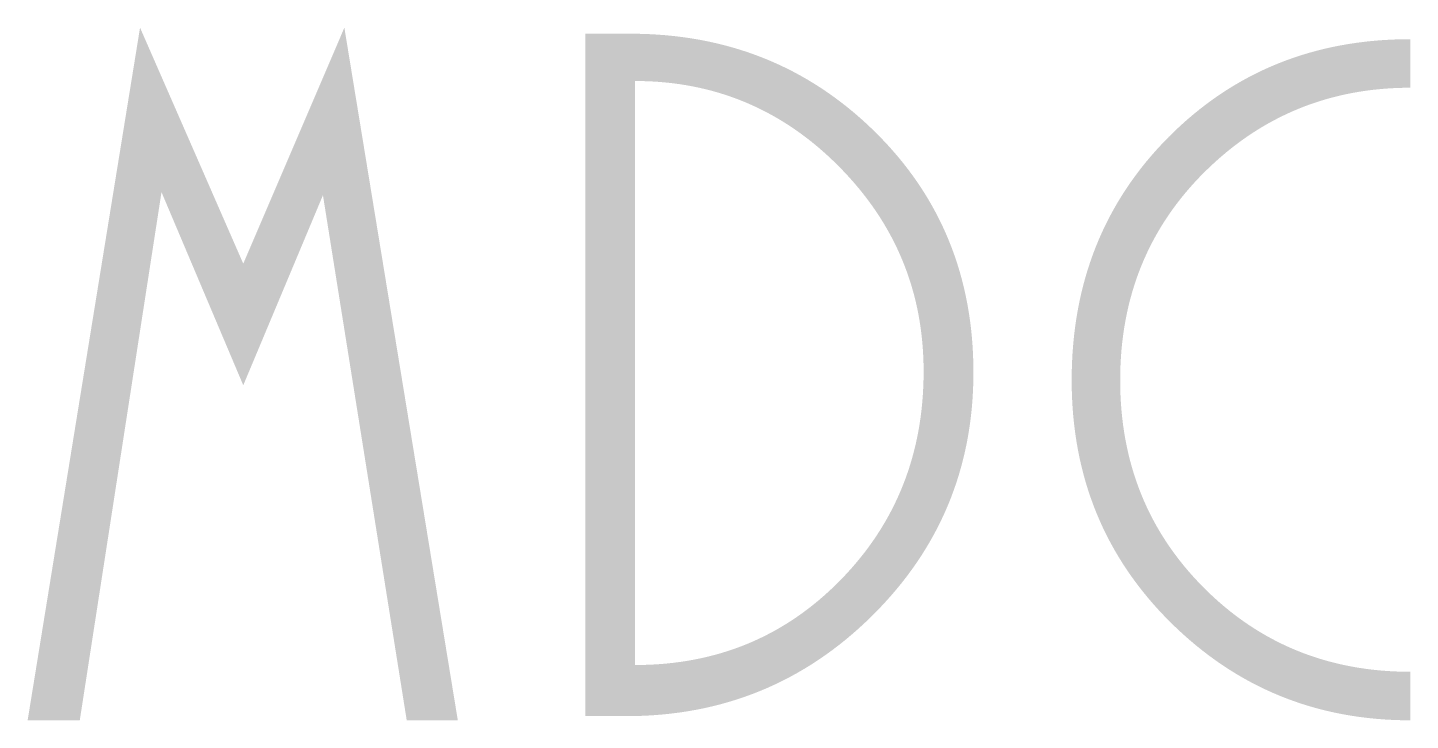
# Model space of a CAD drawing. Extents: x 84.1 to 131.9, y 127.7 to 151.6.
import ezdxf

# ---------------------------------------------------------------- set-up
doc = ezdxf.new("R2010")
doc.units = 0
doc.header["$MEASUREMENT"] = 0
doc.layers.add('LAYER_1', color=160, linetype='Continuous')

# ---------------------------------------------------------------- blocks, each defined once
blk = doc.blocks.new('AI9-BLK1')
at = {"layer": 'LAYER_1'}
h = blk.add_hatch(color=7, dxfattribs=at)
edge = h.paths.add_edge_path()
edge.add_spline(control_points=[(-10.782, -11.95), (-10.782, -11.95), (-13.675, 6.169), (-13.675, 6.169), (-13.675, 6.169), (-16.426, -0.388), (-16.426, -0.388), (-16.426, -0.388), (-19.249, 6.275), (-19.249, 6.275), (-19.249, 6.275), (-22.071, -11.95), (-22.071, -11.95), (-22.071, -11.95), (-23.871, -11.95), (-23.871, -11.95), (-23.871, -11.95), (-19.99, 11.95), (-19.99, 11.95), (-19.99, 11.95), (-16.426, 3.808), (-16.426, 3.808), (-16.426, 3.808), (-12.935, 11.95), (-12.935, 11.95), (-12.935, 11.95), (-9.018, -11.95), (-9.018, -11.95), (-9.018, -11.95), (-10.782, -11.95), (-10.782, -11.95)], knot_values=[0, 0, 0, 0, 1, 1, 1, 2, 2, 2, 3, 3, 3, 4, 4, 4, 5, 5, 5, 6, 6, 6, 7, 7, 7, 8, 8, 8, 9, 9, 9, 10, 10, 10, 10], degree=3, periodic=0)
h = blk.add_hatch(color=7, dxfattribs=at)
edge = h.paths.add_edge_path(flags=16)
edge.add_spline(control_points=[(7.065, 0.087), (7.065, 2.84), (6.09, 5.198), (4.139, 7.163), (2.189, 9.128), (-0.158, 10.11), (-2.9, 10.11), (-2.9, 10.11), (-2.9, -10.042), (-2.9, -10.042), (-0.087, -10.042), (2.277, -9.066), (4.192, -7.113), (6.108, -5.16), (7.065, -2.76), (7.065, 0.087)], knot_values=[0, 0, 0, 0, 1, 1, 1, 2, 2, 2, 3, 3, 3, 4, 4, 4, 5, 5, 5, 5], degree=3, periodic=0)
edge = h.paths.add_edge_path()
edge.add_spline(control_points=[(-4.62, 11.742), (-4.62, 11.742), (-3.064, 11.742), (-3.064, 11.742), (0.261, 11.742), (3.066, 10.624), (5.354, 8.388), (7.641, 6.151), (8.785, 3.374), (8.785, 0.056), (8.785, -3.239), (7.618, -6.04), (5.284, -8.346), (2.949, -10.653), (0.12, -11.806), (-3.206, -11.806), (-3.206, -11.806), (-4.62, -11.806), (-4.62, -11.806), (-4.62, -11.806), (-4.62, 11.742), (-4.62, 11.742)], knot_values=[0, 0, 0, 0, 1, 1, 1, 2, 2, 2, 3, 3, 3, 4, 4, 4, 5, 5, 5, 6, 6, 6, 7, 7, 7, 7], degree=3, periodic=0)
h = blk.add_hatch(color=7, dxfattribs=at)
edge = h.paths.add_edge_path()
edge.add_spline(control_points=[(12.177, -0.216), (12.177, 3.143), (13.296, 5.944), (15.536, 8.188), (17.776, 10.431), (20.554, 11.553), (23.871, 11.553), (23.871, 11.553), (23.871, 9.878), (23.871, 9.878), (21.095, 9.878), (18.732, 8.913), (16.78, 6.984), (14.828, 5.055), (13.852, 2.654), (13.852, -0.216), (13.852, -3.063), (14.816, -5.452), (16.745, -7.381), (18.673, -9.31), (21.048, -10.275), (23.871, -10.275), (23.871, -10.275), (23.871, -11.95), (23.871, -11.95), (20.625, -11.95), (17.864, -10.823), (15.589, -8.568), (13.314, -6.313), (12.177, -3.529), (12.177, -0.216)], knot_values=[0, 0, 0, 0, 1, 1, 1, 2, 2, 2, 3, 3, 3, 4, 4, 4, 5, 5, 5, 6, 6, 6, 7, 7, 7, 8, 8, 8, 9, 9, 9, 10, 10, 10, 10], degree=3, periodic=0)

msp = doc.modelspace()

# ---------------------------------------------------------------- block references
at = {"layer": 'LAYER_1', "color": 7}
msp.add_blockref('AI9-BLK1', (107.99315, 139.627998), dxfattribs=at)

doc.saveas('drawing.dxf')
